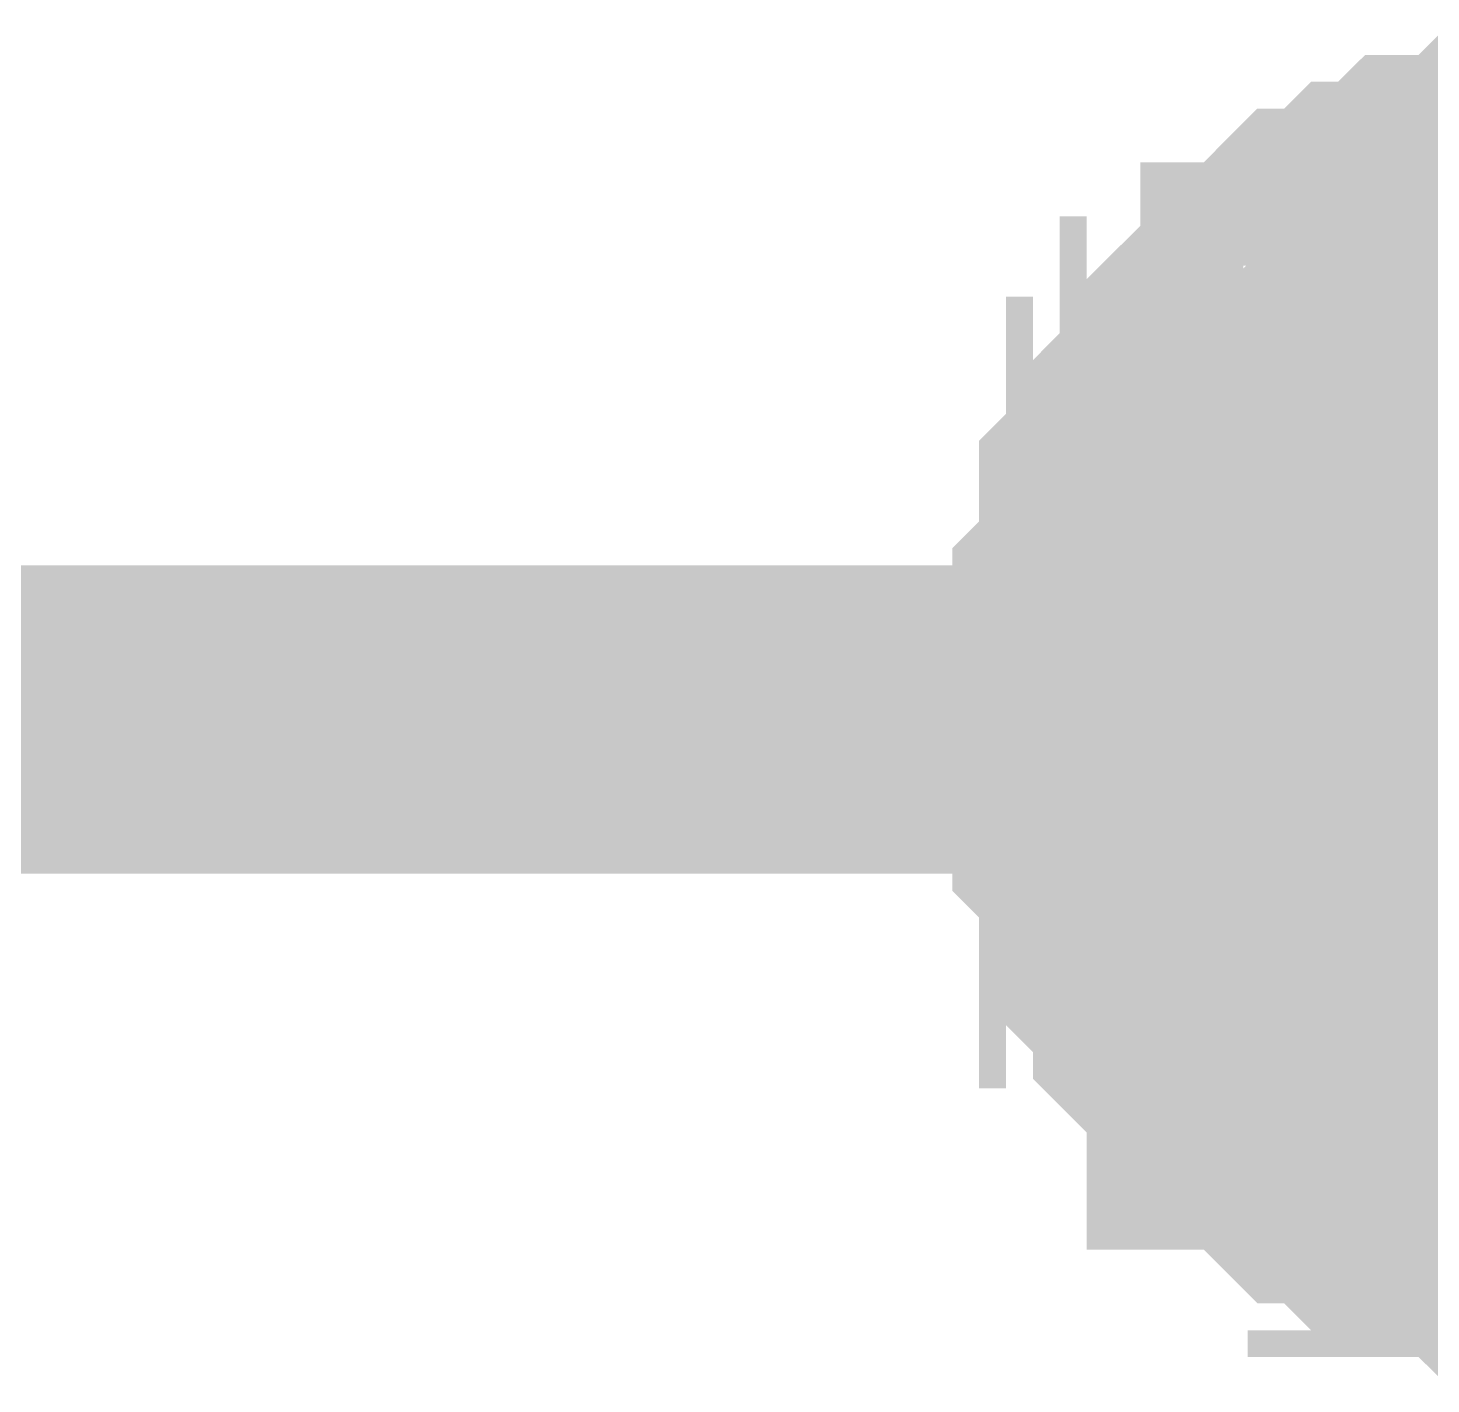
# Model space of a CAD drawing. Header units: inches. Extents: x 0 to 841, y 0 to 594.
# Drawn here: x 443.465 to 444.83, y 201.839 to 203.158 of the extents above; entities that cross this region are included whole.
import ezdxf

# ---------------------------------------------------------------- set-up
doc = ezdxf.new("R2010")
doc.units = ezdxf.units.IN
doc.layers.add('Sheet', color=255, linetype='Continuous')

msp = doc.modelspace()

# ---------------------------------------------------------------- linework, layer by layer
at = {"layer": 'Sheet'}
for points in [[(444.5144, 202.4857, 0.2997, 0.2997, 0), (444.5144, 202.5119, 0.2997, 0.2997, 0), (444.5144, 202.538, 0.2997, 0.2997, 0), (444.5144, 202.5641, 0.2997, 0.2997, 0), (444.5144, 202.5903, 0.2997, 0.2997, 0), (444.5405, 202.6164, 0.2997, 0.2997, 0), (444.5405, 202.6425, 0.2997, 0.2997, 0), (444.5405, 202.6687, 0.2997, 0.2997, 0), (444.5405, 202.6948, 0.2997, 0.2997, 0), (444.5666, 202.7209, 0.2997, 0.2997, 0), (444.5666, 202.7471, 0.2997, 0.2997, 0), (444.5928, 202.7471, 0.2997, 0.2997, 0), (444.5928, 202.7732, 0.2997, 0.2997, 0), (444.6189, 202.7993, 0.2997, 0.2997, 0), (444.6189, 202.8254, 0.2997, 0.2997, 0), (444.645, 202.8254, 0.2997, 0.2997, 0), (444.645, 202.8516, 0.2997, 0.2997, 0), (444.6712, 202.8777, 0.2997, 0.2997, 0), (444.6973, 202.8777, 0.2997, 0.2997, 0), (444.6973, 202.9038, 0.2997, 0.2997, 0), (444.7234, 202.93, 0.2997, 0.2997, 0), (444.7496, 202.93, 0.2997, 0.2997, 0), (444.7757, 202.9561, 0.2997, 0.2997, 0), (444.8018, 202.9561, 0.2997, 0.2997, 0), (444.8018, 202.9561, 0.2997, 0.2997, 0), (444.828, 202.9822, 0.2997, 0.2997, 0), (444.8541, 202.9822, 0.2997, 0.2997, 0), (444.8802, 202.9822, 0.2997, 0.2997, 0), (444.9064, 203.0084, 0.2997, 0.2997, 0), (444.9325, 203.0084, 0.2997, 0.2997, 0), (444.9586, 203.0084, 0.2997, 0.2997, 0), (444.9847, 203.0084, 0.2997, 0.2997, 0)], [(444.5144, 202.4857, 0.2997, 0.2997, 0), (444.5144, 202.5119, 0.2997, 0.2997, 0), (444.5144, 202.538, 0.2997, 0.2997, 0), (444.5144, 202.5641, 0.2997, 0.2997, 0), (444.5144, 202.5903, 0.2997, 0.2997, 0), (444.5405, 202.6164, 0.2997, 0.2997, 0), (444.5405, 202.6425, 0.2997, 0.2997, 0), (444.5405, 202.6687, 0.2997, 0.2997, 0), (444.5405, 202.6948, 0.2997, 0.2997, 0), (444.5666, 202.7209, 0.2997, 0.2997, 0), (444.5666, 202.7471, 0.2997, 0.2997, 0), (444.5928, 202.7471, 0.2997, 0.2997, 0), (444.5928, 202.7732, 0.2997, 0.2997, 0), (444.6189, 202.7993, 0.2997, 0.2997, 0), (444.6189, 202.8254, 0.2997, 0.2997, 0), (444.645, 202.8254, 0.2997, 0.2997, 0), (444.645, 202.8516, 0.2997, 0.2997, 0), (444.6712, 202.8777, 0.2997, 0.2997, 0), (444.6973, 202.8777, 0.2997, 0.2997, 0), (444.6973, 202.9038, 0.2997, 0.2997, 0), (444.7234, 202.93, 0.2997, 0.2997, 0), (444.7496, 202.93, 0.2997, 0.2997, 0), (444.7757, 202.9561, 0.2997, 0.2997, 0), (444.8018, 202.9561, 0.2997, 0.2997, 0), (444.8018, 202.9561, 0.2997, 0.2997, 0), (444.828, 202.9822, 0.2997, 0.2997, 0), (444.8541, 202.9822, 0.2997, 0.2997, 0), (444.8802, 202.9822, 0.2997, 0.2997, 0), (444.9064, 203.0084, 0.2997, 0.2997, 0), (444.9325, 203.0084, 0.2997, 0.2997, 0), (444.9586, 203.0084, 0.2997, 0.2997, 0), (444.9847, 203.0084, 0.2997, 0.2997, 0)], [(444.5144, 202.4857, 0.2997, 0.2997, 0), (444.5144, 202.5119, 0.2997, 0.2997, 0), (444.5144, 202.538, 0.2997, 0.2997, 0), (444.5144, 202.5641, 0.2997, 0.2997, 0), (444.5144, 202.5903, 0.2997, 0.2997, 0), (444.5405, 202.6164, 0.2997, 0.2997, 0), (444.5405, 202.6425, 0.2997, 0.2997, 0), (444.5405, 202.6687, 0.2997, 0.2997, 0), (444.5405, 202.6948, 0.2997, 0.2997, 0), (444.5666, 202.7209, 0.2997, 0.2997, 0), (444.5666, 202.7471, 0.2997, 0.2997, 0), (444.5928, 202.7471, 0.2997, 0.2997, 0), (444.5928, 202.7732, 0.2997, 0.2997, 0), (444.6189, 202.7993, 0.2997, 0.2997, 0), (444.6189, 202.8254, 0.2997, 0.2997, 0), (444.645, 202.8254, 0.2997, 0.2997, 0), (444.645, 202.8516, 0.2997, 0.2997, 0), (444.6712, 202.8777, 0.2997, 0.2997, 0), (444.6973, 202.8777, 0.2997, 0.2997, 0), (444.6973, 202.9038, 0.2997, 0.2997, 0), (444.7234, 202.93, 0.2997, 0.2997, 0), (444.7496, 202.93, 0.2997, 0.2997, 0), (444.7757, 202.9561, 0.2997, 0.2997, 0), (444.8018, 202.9561, 0.2997, 0.2997, 0), (444.8018, 202.9561, 0.2997, 0.2997, 0), (444.828, 202.9822, 0.2997, 0.2997, 0), (444.8541, 202.9822, 0.2997, 0.2997, 0), (444.8802, 202.9822, 0.2997, 0.2997, 0), (444.9064, 203.0084, 0.2997, 0.2997, 0), (444.9325, 203.0084, 0.2997, 0.2997, 0), (444.9586, 203.0084, 0.2997, 0.2997, 0), (444.9847, 203.0084, 0.2997, 0.2997, 0)], [(444.5144, 202.4857, 0.2997, 0.2997, 0), (444.5144, 202.5119, 0.2997, 0.2997, 0), (444.5144, 202.538, 0.2997, 0.2997, 0), (444.5144, 202.5641, 0.2997, 0.2997, 0), (444.5144, 202.5903, 0.2997, 0.2997, 0), (444.5405, 202.6164, 0.2997, 0.2997, 0), (444.5405, 202.6425, 0.2997, 0.2997, 0), (444.5405, 202.6687, 0.2997, 0.2997, 0), (444.5405, 202.6948, 0.2997, 0.2997, 0), (444.5666, 202.7209, 0.2997, 0.2997, 0), (444.5666, 202.7471, 0.2997, 0.2997, 0), (444.5928, 202.7471, 0.2997, 0.2997, 0), (444.5928, 202.7732, 0.2997, 0.2997, 0), (444.6189, 202.7993, 0.2997, 0.2997, 0), (444.6189, 202.8254, 0.2997, 0.2997, 0), (444.645, 202.8254, 0.2997, 0.2997, 0), (444.645, 202.8516, 0.2997, 0.2997, 0), (444.6712, 202.8777, 0.2997, 0.2997, 0), (444.6973, 202.8777, 0.2997, 0.2997, 0), (444.6973, 202.9038, 0.2997, 0.2997, 0), (444.7234, 202.93, 0.2997, 0.2997, 0), (444.7496, 202.93, 0.2997, 0.2997, 0), (444.7757, 202.9561, 0.2997, 0.2997, 0), (444.8018, 202.9561, 0.2997, 0.2997, 0), (444.8018, 202.9561, 0.2997, 0.2997, 0), (444.828, 202.9822, 0.2997, 0.2997, 0), (444.8541, 202.9822, 0.2997, 0.2997, 0), (444.8802, 202.9822, 0.2997, 0.2997, 0), (444.9064, 203.0084, 0.2997, 0.2997, 0), (444.9325, 203.0084, 0.2997, 0.2997, 0), (444.9586, 203.0084, 0.2997, 0.2997, 0), (444.9847, 203.0084, 0.2997, 0.2997, 0)], [(444.5144, 202.4857, 0.2997, 0.2997, 0), (444.5144, 202.5119, 0.2997, 0.2997, 0), (444.5144, 202.538, 0.2997, 0.2997, 0), (444.5144, 202.5641, 0.2997, 0.2997, 0), (444.5144, 202.5903, 0.2997, 0.2997, 0), (444.5405, 202.6164, 0.2997, 0.2997, 0), (444.5405, 202.6425, 0.2997, 0.2997, 0), (444.5405, 202.6687, 0.2997, 0.2997, 0), (444.5405, 202.6948, 0.2997, 0.2997, 0), (444.5666, 202.7209, 0.2997, 0.2997, 0), (444.5666, 202.7471, 0.2997, 0.2997, 0), (444.5928, 202.7471, 0.2997, 0.2997, 0), (444.5928, 202.7732, 0.2997, 0.2997, 0), (444.6189, 202.7993, 0.2997, 0.2997, 0), (444.6189, 202.8254, 0.2997, 0.2997, 0), (444.645, 202.8254, 0.2997, 0.2997, 0), (444.645, 202.8516, 0.2997, 0.2997, 0), (444.6712, 202.8777, 0.2997, 0.2997, 0), (444.6973, 202.8777, 0.2997, 0.2997, 0), (444.6973, 202.9038, 0.2997, 0.2997, 0), (444.7234, 202.93, 0.2997, 0.2997, 0), (444.7496, 202.93, 0.2997, 0.2997, 0), (444.7757, 202.9561, 0.2997, 0.2997, 0), (444.8018, 202.9561, 0.2997, 0.2997, 0), (444.8018, 202.9561, 0.2997, 0.2997, 0), (444.828, 202.9822, 0.2997, 0.2997, 0), (444.8541, 202.9822, 0.2997, 0.2997, 0), (444.8802, 202.9822, 0.2997, 0.2997, 0), (444.9064, 203.0084, 0.2997, 0.2997, 0), (444.9325, 203.0084, 0.2997, 0.2997, 0), (444.9586, 203.0084, 0.2997, 0.2997, 0), (444.9847, 203.0084, 0.2997, 0.2997, 0)], [(444.5144, 202.4857, 0.2997, 0.2997, 0), (444.5144, 202.5119, 0.2997, 0.2997, 0), (444.5144, 202.538, 0.2997, 0.2997, 0), (444.5144, 202.5641, 0.2997, 0.2997, 0), (444.5144, 202.5903, 0.2997, 0.2997, 0), (444.5405, 202.6164, 0.2997, 0.2997, 0), (444.5405, 202.6425, 0.2997, 0.2997, 0), (444.5405, 202.6687, 0.2997, 0.2997, 0), (444.5405, 202.6948, 0.2997, 0.2997, 0), (444.5666, 202.7209, 0.2997, 0.2997, 0), (444.5666, 202.7471, 0.2997, 0.2997, 0), (444.5928, 202.7471, 0.2997, 0.2997, 0), (444.5928, 202.7732, 0.2997, 0.2997, 0), (444.6189, 202.7993, 0.2997, 0.2997, 0), (444.6189, 202.8254, 0.2997, 0.2997, 0), (444.645, 202.8254, 0.2997, 0.2997, 0), (444.645, 202.8516, 0.2997, 0.2997, 0), (444.6712, 202.8777, 0.2997, 0.2997, 0), (444.6973, 202.8777, 0.2997, 0.2997, 0), (444.6973, 202.9038, 0.2997, 0.2997, 0), (444.7234, 202.93, 0.2997, 0.2997, 0), (444.7496, 202.93, 0.2997, 0.2997, 0), (444.7757, 202.9561, 0.2997, 0.2997, 0), (444.8018, 202.9561, 0.2997, 0.2997, 0), (444.8018, 202.9561, 0.2997, 0.2997, 0), (444.828, 202.9822, 0.2997, 0.2997, 0), (444.8541, 202.9822, 0.2997, 0.2997, 0), (444.8802, 202.9822, 0.2997, 0.2997, 0), (444.9064, 203.0084, 0.2997, 0.2997, 0), (444.9325, 203.0084, 0.2997, 0.2997, 0), (444.9586, 203.0084, 0.2997, 0.2997, 0), (444.9847, 203.0084, 0.2997, 0.2997, 0)], [(444.5144, 202.4857, 0.2997, 0.2997, 0), (444.5144, 202.5119, 0.2997, 0.2997, 0), (444.5144, 202.538, 0.2997, 0.2997, 0), (444.5144, 202.5641, 0.2997, 0.2997, 0), (444.5144, 202.5903, 0.2997, 0.2997, 0), (444.5405, 202.6164, 0.2997, 0.2997, 0), (444.5405, 202.6425, 0.2997, 0.2997, 0), (444.5405, 202.6687, 0.2997, 0.2997, 0), (444.5405, 202.6948, 0.2997, 0.2997, 0), (444.5666, 202.7209, 0.2997, 0.2997, 0), (444.5666, 202.7471, 0.2997, 0.2997, 0), (444.5928, 202.7471, 0.2997, 0.2997, 0), (444.5928, 202.7732, 0.2997, 0.2997, 0), (444.6189, 202.7993, 0.2997, 0.2997, 0), (444.6189, 202.8254, 0.2997, 0.2997, 0), (444.645, 202.8254, 0.2997, 0.2997, 0), (444.645, 202.8516, 0.2997, 0.2997, 0), (444.6712, 202.8777, 0.2997, 0.2997, 0), (444.6973, 202.8777, 0.2997, 0.2997, 0), (444.6973, 202.9038, 0.2997, 0.2997, 0), (444.7234, 202.93, 0.2997, 0.2997, 0), (444.7496, 202.93, 0.2997, 0.2997, 0), (444.7757, 202.9561, 0.2997, 0.2997, 0), (444.8018, 202.9561, 0.2997, 0.2997, 0), (444.8018, 202.9561, 0.2997, 0.2997, 0), (444.828, 202.9822, 0.2997, 0.2997, 0), (444.8541, 202.9822, 0.2997, 0.2997, 0), (444.8802, 202.9822, 0.2997, 0.2997, 0), (444.9064, 203.0084, 0.2997, 0.2997, 0), (444.9325, 203.0084, 0.2997, 0.2997, 0), (444.9586, 203.0084, 0.2997, 0.2997, 0), (444.9847, 203.0084, 0.2997, 0.2997, 0)], [(444.5144, 202.4857, 0.0991, 0.0991, 0), (444.5144, 202.5119, 0.0991, 0.0991, 0), (444.5144, 202.538, 0.0991, 0.0991, 0), (444.5144, 202.5641, 0.0991, 0.0991, 0), (444.5144, 202.5903, 0.0991, 0.0991, 0), (444.5405, 202.6164, 0.0991, 0.0991, 0), (444.5405, 202.6425, 0.0991, 0.0991, 0), (444.5405, 202.6687, 0.0991, 0.0991, 0), (444.5405, 202.6948, 0.0991, 0.0991, 0), (444.5666, 202.7209, 0.0991, 0.0991, 0), (444.5666, 202.7471, 0.0991, 0.0991, 0), (444.5928, 202.7471, 0.0991, 0.0991, 0), (444.5928, 202.7732, 0.0991, 0.0991, 0), (444.6189, 202.7993, 0.0991, 0.0991, 0), (444.6189, 202.8254, 0.0991, 0.0991, 0), (444.645, 202.8254, 0.0991, 0.0991, 0), (444.645, 202.8516, 0.0991, 0.0991, 0), (444.6712, 202.8777, 0.0991, 0.0991, 0), (444.6973, 202.8777, 0.0991, 0.0991, 0), (444.6973, 202.9038, 0.0991, 0.0991, 0), (444.7234, 202.93, 0.0991, 0.0991, 0), (444.7496, 202.93, 0.0991, 0.0991, 0), (444.7757, 202.9561, 0.0991, 0.0991, 0), (444.8018, 202.9561, 0.0991, 0.0991, 0), (444.8018, 202.9561, 0.0991, 0.0991, 0), (444.828, 202.9822, 0.0991, 0.0991, 0), (444.8541, 202.9822, 0.0991, 0.0991, 0), (444.8802, 202.9822, 0.0991, 0.0991, 0)], [(444.5144, 202.4857, 0.0991, 0.0991, 0), (444.5144, 202.5119, 0.0991, 0.0991, 0), (444.5144, 202.538, 0.0991, 0.0991, 0), (444.5144, 202.5641, 0.0991, 0.0991, 0), (444.5144, 202.5903, 0.0991, 0.0991, 0), (444.5405, 202.6164, 0.0991, 0.0991, 0), (444.5405, 202.6425, 0.0991, 0.0991, 0), (444.5405, 202.6687, 0.0991, 0.0991, 0), (444.5405, 202.6948, 0.0991, 0.0991, 0), (444.5666, 202.7209, 0.0991, 0.0991, 0), (444.5666, 202.7471, 0.0991, 0.0991, 0), (444.5928, 202.7471, 0.0991, 0.0991, 0), (444.5928, 202.7732, 0.0991, 0.0991, 0), (444.6189, 202.7993, 0.0991, 0.0991, 0), (444.6189, 202.8254, 0.0991, 0.0991, 0), (444.645, 202.8254, 0.0991, 0.0991, 0), (444.645, 202.8516, 0.0991, 0.0991, 0), (444.6712, 202.8777, 0.0991, 0.0991, 0), (444.6973, 202.8777, 0.0991, 0.0991, 0), (444.6973, 202.9038, 0.0991, 0.0991, 0), (444.7234, 202.93, 0.0991, 0.0991, 0), (444.7496, 202.93, 0.0991, 0.0991, 0), (444.7757, 202.9561, 0.0991, 0.0991, 0), (444.8018, 202.9561, 0.0991, 0.0991, 0), (444.8018, 202.9561, 0.0991, 0.0991, 0), (444.828, 202.9822, 0.0991, 0.0991, 0), (444.8541, 202.9822, 0.0991, 0.0991, 0), (444.8802, 202.9822, 0.0991, 0.0991, 0)], [(444.5144, 202.4857, 0.0991, 0.0991, 0), (444.5144, 202.5119, 0.0991, 0.0991, 0), (444.5144, 202.538, 0.0991, 0.0991, 0), (444.5144, 202.5641, 0.0991, 0.0991, 0), (444.5144, 202.5903, 0.0991, 0.0991, 0), (444.5405, 202.6164, 0.0991, 0.0991, 0), (444.5405, 202.6425, 0.0991, 0.0991, 0), (444.5405, 202.6687, 0.0991, 0.0991, 0), (444.5405, 202.6948, 0.0991, 0.0991, 0), (444.5666, 202.7209, 0.0991, 0.0991, 0), (444.5666, 202.7471, 0.0991, 0.0991, 0), (444.5928, 202.7471, 0.0991, 0.0991, 0), (444.5928, 202.7732, 0.0991, 0.0991, 0), (444.6189, 202.7993, 0.0991, 0.0991, 0), (444.6189, 202.8254, 0.0991, 0.0991, 0), (444.645, 202.8254, 0.0991, 0.0991, 0), (444.645, 202.8516, 0.0991, 0.0991, 0), (444.6712, 202.8777, 0.0991, 0.0991, 0), (444.6973, 202.8777, 0.0991, 0.0991, 0), (444.6973, 202.9038, 0.0991, 0.0991, 0), (444.7234, 202.93, 0.0991, 0.0991, 0), (444.7496, 202.93, 0.0991, 0.0991, 0), (444.7757, 202.9561, 0.0991, 0.0991, 0), (444.8018, 202.9561, 0.0991, 0.0991, 0), (444.8018, 202.9561, 0.0991, 0.0991, 0), (444.828, 202.9822, 0.0991, 0.0991, 0), (444.8541, 202.9822, 0.0991, 0.0991, 0), (444.8802, 202.9822, 0.0991, 0.0991, 0)], [(444.5144, 202.4857, 0.0991, 0.0991, 0), (444.5144, 202.5119, 0.0991, 0.0991, 0), (444.5144, 202.538, 0.0991, 0.0991, 0), (444.5144, 202.5641, 0.0991, 0.0991, 0), (444.5144, 202.5903, 0.0991, 0.0991, 0), (444.5405, 202.6164, 0.0991, 0.0991, 0), (444.5405, 202.6425, 0.0991, 0.0991, 0), (444.5405, 202.6687, 0.0991, 0.0991, 0), (444.5405, 202.6948, 0.0991, 0.0991, 0), (444.5666, 202.7209, 0.0991, 0.0991, 0), (444.5666, 202.7471, 0.0991, 0.0991, 0), (444.5928, 202.7471, 0.0991, 0.0991, 0), (444.5928, 202.7732, 0.0991, 0.0991, 0), (444.6189, 202.7993, 0.0991, 0.0991, 0), (444.6189, 202.8254, 0.0991, 0.0991, 0), (444.645, 202.8254, 0.0991, 0.0991, 0), (444.645, 202.8516, 0.0991, 0.0991, 0), (444.6712, 202.8777, 0.0991, 0.0991, 0), (444.6973, 202.8777, 0.0991, 0.0991, 0), (444.6973, 202.9038, 0.0991, 0.0991, 0), (444.7234, 202.93, 0.0991, 0.0991, 0), (444.7496, 202.93, 0.0991, 0.0991, 0), (444.7757, 202.9561, 0.0991, 0.0991, 0), (444.8018, 202.9561, 0.0991, 0.0991, 0), (444.8018, 202.9561, 0.0991, 0.0991, 0), (444.828, 202.9822, 0.0991, 0.0991, 0), (444.8541, 202.9822, 0.0991, 0.0991, 0), (444.8802, 202.9822, 0.0991, 0.0991, 0)], [(444.5144, 202.4857, 0.0991, 0.0991, 0), (444.5144, 202.5119, 0.0991, 0.0991, 0), (444.5144, 202.538, 0.0991, 0.0991, 0), (444.5144, 202.5641, 0.0991, 0.0991, 0), (444.5144, 202.5903, 0.0991, 0.0991, 0), (444.5405, 202.6164, 0.0991, 0.0991, 0), (444.5405, 202.6425, 0.0991, 0.0991, 0), (444.5405, 202.6687, 0.0991, 0.0991, 0), (444.5405, 202.6948, 0.0991, 0.0991, 0), (444.5666, 202.7209, 0.0991, 0.0991, 0), (444.5666, 202.7471, 0.0991, 0.0991, 0), (444.5928, 202.7471, 0.0991, 0.0991, 0), (444.5928, 202.7732, 0.0991, 0.0991, 0), (444.6189, 202.7993, 0.0991, 0.0991, 0), (444.6189, 202.8254, 0.0991, 0.0991, 0), (444.645, 202.8254, 0.0991, 0.0991, 0), (444.645, 202.8516, 0.0991, 0.0991, 0), (444.6712, 202.8777, 0.0991, 0.0991, 0), (444.6973, 202.8777, 0.0991, 0.0991, 0), (444.6973, 202.9038, 0.0991, 0.0991, 0), (444.7234, 202.93, 0.0991, 0.0991, 0), (444.7496, 202.93, 0.0991, 0.0991, 0), (444.7757, 202.9561, 0.0991, 0.0991, 0), (444.8018, 202.9561, 0.0991, 0.0991, 0), (444.8018, 202.9561, 0.0991, 0.0991, 0), (444.828, 202.9822, 0.0991, 0.0991, 0), (444.8541, 202.9822, 0.0991, 0.0991, 0), (444.8802, 202.9822, 0.0991, 0.0991, 0)], [(444.5144, 202.4857, 0.0991, 0.0991, 0), (444.5144, 202.5119, 0.0991, 0.0991, 0), (444.5144, 202.538, 0.0991, 0.0991, 0), (444.5144, 202.5641, 0.0991, 0.0991, 0), (444.5144, 202.5903, 0.0991, 0.0991, 0), (444.5405, 202.6164, 0.0991, 0.0991, 0), (444.5405, 202.6425, 0.0991, 0.0991, 0), (444.5405, 202.6687, 0.0991, 0.0991, 0), (444.5405, 202.6948, 0.0991, 0.0991, 0), (444.5666, 202.7209, 0.0991, 0.0991, 0), (444.5666, 202.7471, 0.0991, 0.0991, 0), (444.5928, 202.7471, 0.0991, 0.0991, 0), (444.5928, 202.7732, 0.0991, 0.0991, 0), (444.6189, 202.7993, 0.0991, 0.0991, 0), (444.6189, 202.8254, 0.0991, 0.0991, 0), (444.645, 202.8254, 0.0991, 0.0991, 0), (444.645, 202.8516, 0.0991, 0.0991, 0), (444.6712, 202.8777, 0.0991, 0.0991, 0), (444.6973, 202.8777, 0.0991, 0.0991, 0), (444.6973, 202.9038, 0.0991, 0.0991, 0), (444.7234, 202.93, 0.0991, 0.0991, 0), (444.7496, 202.93, 0.0991, 0.0991, 0), (444.7757, 202.9561, 0.0991, 0.0991, 0), (444.8018, 202.9561, 0.0991, 0.0991, 0), (444.8018, 202.9561, 0.0991, 0.0991, 0), (444.828, 202.9822, 0.0991, 0.0991, 0), (444.8541, 202.9822, 0.0991, 0.0991, 0), (444.8802, 202.9822, 0.0991, 0.0991, 0)], [(444.5144, 202.4857, 0.0991, 0.0991, 0), (444.5144, 202.5119, 0.0991, 0.0991, 0), (444.5144, 202.538, 0.0991, 0.0991, 0), (444.5144, 202.5641, 0.0991, 0.0991, 0), (444.5144, 202.5903, 0.0991, 0.0991, 0), (444.5405, 202.6164, 0.0991, 0.0991, 0), (444.5405, 202.6425, 0.0991, 0.0991, 0), (444.5405, 202.6687, 0.0991, 0.0991, 0), (444.5405, 202.6948, 0.0991, 0.0991, 0), (444.5666, 202.7209, 0.0991, 0.0991, 0), (444.5666, 202.7471, 0.0991, 0.0991, 0), (444.5928, 202.7471, 0.0991, 0.0991, 0), (444.5928, 202.7732, 0.0991, 0.0991, 0), (444.6189, 202.7993, 0.0991, 0.0991, 0), (444.6189, 202.8254, 0.0991, 0.0991, 0), (444.645, 202.8254, 0.0991, 0.0991, 0), (444.645, 202.8516, 0.0991, 0.0991, 0), (444.6712, 202.8777, 0.0991, 0.0991, 0), (444.6973, 202.8777, 0.0991, 0.0991, 0), (444.6973, 202.9038, 0.0991, 0.0991, 0), (444.7234, 202.93, 0.0991, 0.0991, 0), (444.7496, 202.93, 0.0991, 0.0991, 0), (444.7757, 202.9561, 0.0991, 0.0991, 0), (444.8018, 202.9561, 0.0991, 0.0991, 0), (444.8018, 202.9561, 0.0991, 0.0991, 0), (444.828, 202.9822, 0.0991, 0.0991, 0), (444.8541, 202.9822, 0.0991, 0.0991, 0), (444.8802, 202.9822, 0.0991, 0.0991, 0)], [(445.0109, 202.4857, 0.2997, 0.2997, 0), (435.0027, 202.4857, 0.2997, 0.2997, 0), (425.0207, 202.4857, 0.2997, 0.2997, 0), (422.5121, 202.4857, 0.2997, 0.2997, 0)], [(444.9847, 201.9893, 0.2997, 0.2997, 0), (444.9586, 201.9893, 0.2997, 0.2997, 0), (444.9325, 201.9893, 0.2997, 0.2997, 0), (444.9064, 201.9893, 0.2997, 0.2997, 0), (444.8802, 202.0154, 0.2997, 0.2997, 0), (444.8541, 202.0154, 0.2997, 0.2997, 0), (444.828, 202.0154, 0.2997, 0.2997, 0), (444.8018, 202.0154, 0.2997, 0.2997, 0), (444.8018, 202.0415, 0.2997, 0.2997, 0), (444.7757, 202.0415, 0.2997, 0.2997, 0), (444.7496, 202.0677, 0.2997, 0.2997, 0), (444.7234, 202.0677, 0.2997, 0.2997, 0), (444.6973, 202.0938, 0.2997, 0.2997, 0), (444.6973, 202.0938, 0.2997, 0.2997, 0), (444.6712, 202.1199, 0.2997, 0.2997, 0), (444.645, 202.1199, 0.2997, 0.2997, 0), (444.645, 202.146, 0.2997, 0.2997, 0), (444.6189, 202.1722, 0.2997, 0.2997, 0), (444.6189, 202.1722, 0.2997, 0.2997, 0), (444.5928, 202.1983, 0.2997, 0.2997, 0), (444.5928, 202.2244, 0.2997, 0.2997, 0), (444.5666, 202.2506, 0.2997, 0.2997, 0), (444.5666, 202.2767, 0.2997, 0.2997, 0), (444.5405, 202.2767, 0.2997, 0.2997, 0), (444.5405, 202.3028, 0.2997, 0.2997, 0), (444.5405, 202.329, 0.2997, 0.2997, 0), (444.5405, 202.3551, 0.2997, 0.2997, 0), (444.5144, 202.3812, 0.2997, 0.2997, 0), (444.5144, 202.4074, 0.2997, 0.2997, 0), (444.5144, 202.4335, 0.2997, 0.2997, 0), (444.5144, 202.4596, 0.2997, 0.2997, 0), (444.5144, 202.4857, 0.2997, 0.2997, 0)], [(444.5144, 202.4857, 0.2997, 0.2997, 0), (444.5144, 202.4857, 0.2997, 0.2997, 0)], [(444.9847, 201.9893, 0.2997, 0.2997, 0), (444.9586, 201.9893, 0.2997, 0.2997, 0), (444.9325, 201.9893, 0.2997, 0.2997, 0), (444.9064, 201.9893, 0.2997, 0.2997, 0), (444.8802, 202.0154, 0.2997, 0.2997, 0), (444.8541, 202.0154, 0.2997, 0.2997, 0), (444.828, 202.0154, 0.2997, 0.2997, 0), (444.8018, 202.0154, 0.2997, 0.2997, 0), (444.8018, 202.0415, 0.2997, 0.2997, 0), (444.7757, 202.0415, 0.2997, 0.2997, 0), (444.7496, 202.0677, 0.2997, 0.2997, 0), (444.7234, 202.0677, 0.2997, 0.2997, 0), (444.6973, 202.0938, 0.2997, 0.2997, 0), (444.6973, 202.0938, 0.2997, 0.2997, 0), (444.6712, 202.1199, 0.2997, 0.2997, 0), (444.645, 202.1199, 0.2997, 0.2997, 0), (444.645, 202.146, 0.2997, 0.2997, 0), (444.6189, 202.1722, 0.2997, 0.2997, 0), (444.6189, 202.1722, 0.2997, 0.2997, 0), (444.5928, 202.1983, 0.2997, 0.2997, 0), (444.5928, 202.2244, 0.2997, 0.2997, 0), (444.5666, 202.2506, 0.2997, 0.2997, 0), (444.5666, 202.2767, 0.2997, 0.2997, 0), (444.5405, 202.2767, 0.2997, 0.2997, 0), (444.5405, 202.3028, 0.2997, 0.2997, 0), (444.5405, 202.329, 0.2997, 0.2997, 0), (444.5405, 202.3551, 0.2997, 0.2997, 0), (444.5144, 202.3812, 0.2997, 0.2997, 0), (444.5144, 202.4074, 0.2997, 0.2997, 0), (444.5144, 202.4335, 0.2997, 0.2997, 0), (444.5144, 202.4596, 0.2997, 0.2997, 0), (444.5144, 202.4857, 0.2997, 0.2997, 0)], [(444.5144, 202.4857, 0.2997, 0.2997, 0), (444.5144, 202.4857, 0.2997, 0.2997, 0)], [(444.9847, 201.9893, 0.2997, 0.2997, 0), (444.9586, 201.9893, 0.2997, 0.2997, 0), (444.9325, 201.9893, 0.2997, 0.2997, 0), (444.9064, 201.9893, 0.2997, 0.2997, 0), (444.8802, 202.0154, 0.2997, 0.2997, 0), (444.8541, 202.0154, 0.2997, 0.2997, 0), (444.828, 202.0154, 0.2997, 0.2997, 0), (444.8018, 202.0154, 0.2997, 0.2997, 0), (444.8018, 202.0415, 0.2997, 0.2997, 0), (444.7757, 202.0415, 0.2997, 0.2997, 0), (444.7496, 202.0677, 0.2997, 0.2997, 0), (444.7234, 202.0677, 0.2997, 0.2997, 0), (444.6973, 202.0938, 0.2997, 0.2997, 0), (444.6973, 202.0938, 0.2997, 0.2997, 0), (444.6712, 202.1199, 0.2997, 0.2997, 0), (444.645, 202.1199, 0.2997, 0.2997, 0), (444.645, 202.146, 0.2997, 0.2997, 0), (444.6189, 202.1722, 0.2997, 0.2997, 0), (444.6189, 202.1722, 0.2997, 0.2997, 0), (444.5928, 202.1983, 0.2997, 0.2997, 0), (444.5928, 202.2244, 0.2997, 0.2997, 0), (444.5666, 202.2506, 0.2997, 0.2997, 0), (444.5666, 202.2767, 0.2997, 0.2997, 0), (444.5405, 202.2767, 0.2997, 0.2997, 0), (444.5405, 202.3028, 0.2997, 0.2997, 0), (444.5405, 202.329, 0.2997, 0.2997, 0), (444.5405, 202.3551, 0.2997, 0.2997, 0), (444.5144, 202.3812, 0.2997, 0.2997, 0), (444.5144, 202.4074, 0.2997, 0.2997, 0), (444.5144, 202.4335, 0.2997, 0.2997, 0), (444.5144, 202.4596, 0.2997, 0.2997, 0), (444.5144, 202.4857, 0.2997, 0.2997, 0)], [(444.5144, 202.4857, 0.2997, 0.2997, 0), (444.5144, 202.4857, 0.2997, 0.2997, 0)], [(444.9847, 201.9893, 0.2997, 0.2997, 0), (444.9586, 201.9893, 0.2997, 0.2997, 0), (444.9325, 201.9893, 0.2997, 0.2997, 0), (444.9064, 201.9893, 0.2997, 0.2997, 0), (444.8802, 202.0154, 0.2997, 0.2997, 0), (444.8541, 202.0154, 0.2997, 0.2997, 0), (444.828, 202.0154, 0.2997, 0.2997, 0), (444.8018, 202.0154, 0.2997, 0.2997, 0), (444.8018, 202.0415, 0.2997, 0.2997, 0), (444.7757, 202.0415, 0.2997, 0.2997, 0), (444.7496, 202.0677, 0.2997, 0.2997, 0), (444.7234, 202.0677, 0.2997, 0.2997, 0), (444.6973, 202.0938, 0.2997, 0.2997, 0), (444.6973, 202.0938, 0.2997, 0.2997, 0), (444.6712, 202.1199, 0.2997, 0.2997, 0), (444.645, 202.1199, 0.2997, 0.2997, 0), (444.645, 202.146, 0.2997, 0.2997, 0), (444.6189, 202.1722, 0.2997, 0.2997, 0), (444.6189, 202.1722, 0.2997, 0.2997, 0), (444.5928, 202.1983, 0.2997, 0.2997, 0), (444.5928, 202.2244, 0.2997, 0.2997, 0), (444.5666, 202.2506, 0.2997, 0.2997, 0), (444.5666, 202.2767, 0.2997, 0.2997, 0), (444.5405, 202.2767, 0.2997, 0.2997, 0), (444.5405, 202.3028, 0.2997, 0.2997, 0), (444.5405, 202.329, 0.2997, 0.2997, 0), (444.5405, 202.3551, 0.2997, 0.2997, 0), (444.5144, 202.3812, 0.2997, 0.2997, 0), (444.5144, 202.4074, 0.2997, 0.2997, 0), (444.5144, 202.4335, 0.2997, 0.2997, 0), (444.5144, 202.4596, 0.2997, 0.2997, 0), (444.5144, 202.4857, 0.2997, 0.2997, 0)], [(444.5144, 202.4857, 0.2997, 0.2997, 0), (444.5144, 202.4857, 0.2997, 0.2997, 0)], [(444.9847, 201.9893, 0.2997, 0.2997, 0), (444.9586, 201.9893, 0.2997, 0.2997, 0), (444.9325, 201.9893, 0.2997, 0.2997, 0), (444.9064, 201.9893, 0.2997, 0.2997, 0), (444.8802, 202.0154, 0.2997, 0.2997, 0), (444.8541, 202.0154, 0.2997, 0.2997, 0), (444.828, 202.0154, 0.2997, 0.2997, 0), (444.8018, 202.0154, 0.2997, 0.2997, 0), (444.8018, 202.0415, 0.2997, 0.2997, 0), (444.7757, 202.0415, 0.2997, 0.2997, 0), (444.7496, 202.0677, 0.2997, 0.2997, 0), (444.7234, 202.0677, 0.2997, 0.2997, 0), (444.6973, 202.0938, 0.2997, 0.2997, 0), (444.6973, 202.0938, 0.2997, 0.2997, 0), (444.6712, 202.1199, 0.2997, 0.2997, 0), (444.645, 202.1199, 0.2997, 0.2997, 0), (444.645, 202.146, 0.2997, 0.2997, 0), (444.6189, 202.1722, 0.2997, 0.2997, 0), (444.6189, 202.1722, 0.2997, 0.2997, 0), (444.5928, 202.1983, 0.2997, 0.2997, 0), (444.5928, 202.2244, 0.2997, 0.2997, 0), (444.5666, 202.2506, 0.2997, 0.2997, 0), (444.5666, 202.2767, 0.2997, 0.2997, 0), (444.5405, 202.2767, 0.2997, 0.2997, 0), (444.5405, 202.3028, 0.2997, 0.2997, 0), (444.5405, 202.329, 0.2997, 0.2997, 0), (444.5405, 202.3551, 0.2997, 0.2997, 0), (444.5144, 202.3812, 0.2997, 0.2997, 0), (444.5144, 202.4074, 0.2997, 0.2997, 0), (444.5144, 202.4335, 0.2997, 0.2997, 0), (444.5144, 202.4596, 0.2997, 0.2997, 0), (444.5144, 202.4857, 0.2997, 0.2997, 0)], [(444.5144, 202.4857, 0.2997, 0.2997, 0), (444.5144, 202.4857, 0.2997, 0.2997, 0)], [(444.9847, 201.9893, 0.2997, 0.2997, 0), (444.9586, 201.9893, 0.2997, 0.2997, 0), (444.9325, 201.9893, 0.2997, 0.2997, 0), (444.9064, 201.9893, 0.2997, 0.2997, 0), (444.8802, 202.0154, 0.2997, 0.2997, 0), (444.8541, 202.0154, 0.2997, 0.2997, 0), (444.828, 202.0154, 0.2997, 0.2997, 0), (444.8018, 202.0154, 0.2997, 0.2997, 0), (444.8018, 202.0415, 0.2997, 0.2997, 0), (444.7757, 202.0415, 0.2997, 0.2997, 0), (444.7496, 202.0677, 0.2997, 0.2997, 0), (444.7234, 202.0677, 0.2997, 0.2997, 0), (444.6973, 202.0938, 0.2997, 0.2997, 0), (444.6973, 202.0938, 0.2997, 0.2997, 0), (444.6712, 202.1199, 0.2997, 0.2997, 0), (444.645, 202.1199, 0.2997, 0.2997, 0), (444.645, 202.146, 0.2997, 0.2997, 0), (444.6189, 202.1722, 0.2997, 0.2997, 0), (444.6189, 202.1722, 0.2997, 0.2997, 0), (444.5928, 202.1983, 0.2997, 0.2997, 0), (444.5928, 202.2244, 0.2997, 0.2997, 0), (444.5666, 202.2506, 0.2997, 0.2997, 0), (444.5666, 202.2767, 0.2997, 0.2997, 0), (444.5405, 202.2767, 0.2997, 0.2997, 0), (444.5405, 202.3028, 0.2997, 0.2997, 0), (444.5405, 202.329, 0.2997, 0.2997, 0), (444.5405, 202.3551, 0.2997, 0.2997, 0), (444.5144, 202.3812, 0.2997, 0.2997, 0), (444.5144, 202.4074, 0.2997, 0.2997, 0), (444.5144, 202.4335, 0.2997, 0.2997, 0), (444.5144, 202.4596, 0.2997, 0.2997, 0), (444.5144, 202.4857, 0.2997, 0.2997, 0)], [(444.5144, 202.4857, 0.2997, 0.2997, 0), (444.5144, 202.4857, 0.2997, 0.2997, 0)], [(444.9847, 201.9893, 0.2997, 0.2997, 0), (444.9586, 201.9893, 0.2997, 0.2997, 0), (444.9325, 201.9893, 0.2997, 0.2997, 0), (444.9064, 201.9893, 0.2997, 0.2997, 0), (444.8802, 202.0154, 0.2997, 0.2997, 0), (444.8541, 202.0154, 0.2997, 0.2997, 0), (444.828, 202.0154, 0.2997, 0.2997, 0), (444.8018, 202.0154, 0.2997, 0.2997, 0), (444.8018, 202.0415, 0.2997, 0.2997, 0), (444.7757, 202.0415, 0.2997, 0.2997, 0), (444.7496, 202.0677, 0.2997, 0.2997, 0), (444.7234, 202.0677, 0.2997, 0.2997, 0), (444.6973, 202.0938, 0.2997, 0.2997, 0), (444.6973, 202.0938, 0.2997, 0.2997, 0), (444.6712, 202.1199, 0.2997, 0.2997, 0), (444.645, 202.1199, 0.2997, 0.2997, 0), (444.645, 202.146, 0.2997, 0.2997, 0), (444.6189, 202.1722, 0.2997, 0.2997, 0), (444.6189, 202.1722, 0.2997, 0.2997, 0), (444.5928, 202.1983, 0.2997, 0.2997, 0), (444.5928, 202.2244, 0.2997, 0.2997, 0), (444.5666, 202.2506, 0.2997, 0.2997, 0), (444.5666, 202.2767, 0.2997, 0.2997, 0), (444.5405, 202.2767, 0.2997, 0.2997, 0), (444.5405, 202.3028, 0.2997, 0.2997, 0), (444.5405, 202.329, 0.2997, 0.2997, 0), (444.5405, 202.3551, 0.2997, 0.2997, 0), (444.5144, 202.3812, 0.2997, 0.2997, 0), (444.5144, 202.4074, 0.2997, 0.2997, 0), (444.5144, 202.4335, 0.2997, 0.2997, 0), (444.5144, 202.4596, 0.2997, 0.2997, 0), (444.5144, 202.4857, 0.2997, 0.2997, 0)], [(444.5144, 202.4857, 0.2997, 0.2997, 0), (444.5144, 202.4857, 0.2997, 0.2997, 0)], [(444.8802, 202.0154, 0.0991, 0.0991, 0), (444.8541, 202.0154, 0.0991, 0.0991, 0), (444.828, 202.0154, 0.0991, 0.0991, 0), (444.8018, 202.0154, 0.0991, 0.0991, 0), (444.8018, 202.0415, 0.0991, 0.0991, 0), (444.7757, 202.0415, 0.0991, 0.0991, 0), (444.7496, 202.0677, 0.0991, 0.0991, 0), (444.7234, 202.0677, 0.0991, 0.0991, 0), (444.6973, 202.0938, 0.0991, 0.0991, 0), (444.6973, 202.0938, 0.0991, 0.0991, 0), (444.6712, 202.1199, 0.0991, 0.0991, 0), (444.645, 202.1199, 0.0991, 0.0991, 0), (444.645, 202.146, 0.0991, 0.0991, 0), (444.6189, 202.1722, 0.0991, 0.0991, 0), (444.6189, 202.1722, 0.0991, 0.0991, 0), (444.5928, 202.1983, 0.0991, 0.0991, 0), (444.5928, 202.2244, 0.0991, 0.0991, 0), (444.5666, 202.2506, 0.0991, 0.0991, 0), (444.5666, 202.2767, 0.0991, 0.0991, 0), (444.5405, 202.2767, 0.0991, 0.0991, 0), (444.5405, 202.3028, 0.0991, 0.0991, 0), (444.5405, 202.329, 0.0991, 0.0991, 0), (444.5405, 202.3551, 0.0991, 0.0991, 0), (444.5144, 202.3812, 0.0991, 0.0991, 0), (444.5144, 202.4074, 0.0991, 0.0991, 0), (444.5144, 202.4335, 0.0991, 0.0991, 0), (444.5144, 202.4596, 0.0991, 0.0991, 0), (444.5144, 202.4857, 0.0991, 0.0991, 0)], [(444.5144, 202.4857, 0.0991, 0.0991, 0), (444.5144, 202.4857, 0.0991, 0.0991, 0)], [(444.8802, 202.0154, 0.0991, 0.0991, 0), (444.8541, 202.0154, 0.0991, 0.0991, 0), (444.828, 202.0154, 0.0991, 0.0991, 0), (444.8018, 202.0154, 0.0991, 0.0991, 0), (444.8018, 202.0415, 0.0991, 0.0991, 0), (444.7757, 202.0415, 0.0991, 0.0991, 0), (444.7496, 202.0677, 0.0991, 0.0991, 0), (444.7234, 202.0677, 0.0991, 0.0991, 0), (444.6973, 202.0938, 0.0991, 0.0991, 0), (444.6973, 202.0938, 0.0991, 0.0991, 0), (444.6712, 202.1199, 0.0991, 0.0991, 0), (444.645, 202.1199, 0.0991, 0.0991, 0), (444.645, 202.146, 0.0991, 0.0991, 0), (444.6189, 202.1722, 0.0991, 0.0991, 0), (444.6189, 202.1722, 0.0991, 0.0991, 0), (444.5928, 202.1983, 0.0991, 0.0991, 0), (444.5928, 202.2244, 0.0991, 0.0991, 0), (444.5666, 202.2506, 0.0991, 0.0991, 0), (444.5666, 202.2767, 0.0991, 0.0991, 0), (444.5405, 202.2767, 0.0991, 0.0991, 0), (444.5405, 202.3028, 0.0991, 0.0991, 0), (444.5405, 202.329, 0.0991, 0.0991, 0), (444.5405, 202.3551, 0.0991, 0.0991, 0), (444.5144, 202.3812, 0.0991, 0.0991, 0), (444.5144, 202.4074, 0.0991, 0.0991, 0), (444.5144, 202.4335, 0.0991, 0.0991, 0), (444.5144, 202.4596, 0.0991, 0.0991, 0), (444.5144, 202.4857, 0.0991, 0.0991, 0)], [(444.5144, 202.4857, 0.0991, 0.0991, 0), (444.5144, 202.4857, 0.0991, 0.0991, 0)], [(444.8802, 202.0154, 0.0991, 0.0991, 0), (444.8541, 202.0154, 0.0991, 0.0991, 0), (444.828, 202.0154, 0.0991, 0.0991, 0), (444.8018, 202.0154, 0.0991, 0.0991, 0), (444.8018, 202.0415, 0.0991, 0.0991, 0), (444.7757, 202.0415, 0.0991, 0.0991, 0), (444.7496, 202.0677, 0.0991, 0.0991, 0), (444.7234, 202.0677, 0.0991, 0.0991, 0), (444.6973, 202.0938, 0.0991, 0.0991, 0), (444.6973, 202.0938, 0.0991, 0.0991, 0), (444.6712, 202.1199, 0.0991, 0.0991, 0), (444.645, 202.1199, 0.0991, 0.0991, 0), (444.645, 202.146, 0.0991, 0.0991, 0), (444.6189, 202.1722, 0.0991, 0.0991, 0), (444.6189, 202.1722, 0.0991, 0.0991, 0), (444.5928, 202.1983, 0.0991, 0.0991, 0), (444.5928, 202.2244, 0.0991, 0.0991, 0), (444.5666, 202.2506, 0.0991, 0.0991, 0), (444.5666, 202.2767, 0.0991, 0.0991, 0), (444.5405, 202.2767, 0.0991, 0.0991, 0), (444.5405, 202.3028, 0.0991, 0.0991, 0), (444.5405, 202.329, 0.0991, 0.0991, 0), (444.5405, 202.3551, 0.0991, 0.0991, 0), (444.5144, 202.3812, 0.0991, 0.0991, 0), (444.5144, 202.4074, 0.0991, 0.0991, 0), (444.5144, 202.4335, 0.0991, 0.0991, 0), (444.5144, 202.4596, 0.0991, 0.0991, 0), (444.5144, 202.4857, 0.0991, 0.0991, 0)], [(444.5144, 202.4857, 0.0991, 0.0991, 0), (444.5144, 202.4857, 0.0991, 0.0991, 0)], [(444.8802, 202.0154, 0.0991, 0.0991, 0), (444.8541, 202.0154, 0.0991, 0.0991, 0), (444.828, 202.0154, 0.0991, 0.0991, 0), (444.8018, 202.0154, 0.0991, 0.0991, 0), (444.8018, 202.0415, 0.0991, 0.0991, 0), (444.7757, 202.0415, 0.0991, 0.0991, 0), (444.7496, 202.0677, 0.0991, 0.0991, 0), (444.7234, 202.0677, 0.0991, 0.0991, 0), (444.6973, 202.0938, 0.0991, 0.0991, 0), (444.6973, 202.0938, 0.0991, 0.0991, 0), (444.6712, 202.1199, 0.0991, 0.0991, 0), (444.645, 202.1199, 0.0991, 0.0991, 0), (444.645, 202.146, 0.0991, 0.0991, 0), (444.6189, 202.1722, 0.0991, 0.0991, 0), (444.6189, 202.1722, 0.0991, 0.0991, 0), (444.5928, 202.1983, 0.0991, 0.0991, 0), (444.5928, 202.2244, 0.0991, 0.0991, 0), (444.5666, 202.2506, 0.0991, 0.0991, 0), (444.5666, 202.2767, 0.0991, 0.0991, 0), (444.5405, 202.2767, 0.0991, 0.0991, 0), (444.5405, 202.3028, 0.0991, 0.0991, 0), (444.5405, 202.329, 0.0991, 0.0991, 0), (444.5405, 202.3551, 0.0991, 0.0991, 0), (444.5144, 202.3812, 0.0991, 0.0991, 0), (444.5144, 202.4074, 0.0991, 0.0991, 0), (444.5144, 202.4335, 0.0991, 0.0991, 0), (444.5144, 202.4596, 0.0991, 0.0991, 0), (444.5144, 202.4857, 0.0991, 0.0991, 0)], [(444.5144, 202.4857, 0.0991, 0.0991, 0), (444.5144, 202.4857, 0.0991, 0.0991, 0)], [(444.8802, 202.0154, 0.0991, 0.0991, 0), (444.8541, 202.0154, 0.0991, 0.0991, 0), (444.828, 202.0154, 0.0991, 0.0991, 0), (444.8018, 202.0154, 0.0991, 0.0991, 0), (444.8018, 202.0415, 0.0991, 0.0991, 0), (444.7757, 202.0415, 0.0991, 0.0991, 0), (444.7496, 202.0677, 0.0991, 0.0991, 0), (444.7234, 202.0677, 0.0991, 0.0991, 0), (444.6973, 202.0938, 0.0991, 0.0991, 0), (444.6973, 202.0938, 0.0991, 0.0991, 0), (444.6712, 202.1199, 0.0991, 0.0991, 0), (444.645, 202.1199, 0.0991, 0.0991, 0), (444.645, 202.146, 0.0991, 0.0991, 0), (444.6189, 202.1722, 0.0991, 0.0991, 0), (444.6189, 202.1722, 0.0991, 0.0991, 0), (444.5928, 202.1983, 0.0991, 0.0991, 0), (444.5928, 202.2244, 0.0991, 0.0991, 0), (444.5666, 202.2506, 0.0991, 0.0991, 0), (444.5666, 202.2767, 0.0991, 0.0991, 0), (444.5405, 202.2767, 0.0991, 0.0991, 0), (444.5405, 202.3028, 0.0991, 0.0991, 0), (444.5405, 202.329, 0.0991, 0.0991, 0), (444.5405, 202.3551, 0.0991, 0.0991, 0), (444.5144, 202.3812, 0.0991, 0.0991, 0), (444.5144, 202.4074, 0.0991, 0.0991, 0), (444.5144, 202.4335, 0.0991, 0.0991, 0), (444.5144, 202.4596, 0.0991, 0.0991, 0), (444.5144, 202.4857, 0.0991, 0.0991, 0)], [(444.5144, 202.4857, 0.0991, 0.0991, 0), (444.5144, 202.4857, 0.0991, 0.0991, 0)], [(444.8802, 202.0154, 0.0991, 0.0991, 0), (444.8541, 202.0154, 0.0991, 0.0991, 0), (444.828, 202.0154, 0.0991, 0.0991, 0), (444.8018, 202.0154, 0.0991, 0.0991, 0), (444.8018, 202.0415, 0.0991, 0.0991, 0), (444.7757, 202.0415, 0.0991, 0.0991, 0), (444.7496, 202.0677, 0.0991, 0.0991, 0), (444.7234, 202.0677, 0.0991, 0.0991, 0), (444.6973, 202.0938, 0.0991, 0.0991, 0), (444.6973, 202.0938, 0.0991, 0.0991, 0), (444.6712, 202.1199, 0.0991, 0.0991, 0), (444.645, 202.1199, 0.0991, 0.0991, 0), (444.645, 202.146, 0.0991, 0.0991, 0), (444.6189, 202.1722, 0.0991, 0.0991, 0), (444.6189, 202.1722, 0.0991, 0.0991, 0), (444.5928, 202.1983, 0.0991, 0.0991, 0), (444.5928, 202.2244, 0.0991, 0.0991, 0), (444.5666, 202.2506, 0.0991, 0.0991, 0), (444.5666, 202.2767, 0.0991, 0.0991, 0), (444.5405, 202.2767, 0.0991, 0.0991, 0), (444.5405, 202.3028, 0.0991, 0.0991, 0), (444.5405, 202.329, 0.0991, 0.0991, 0), (444.5405, 202.3551, 0.0991, 0.0991, 0), (444.5144, 202.3812, 0.0991, 0.0991, 0), (444.5144, 202.4074, 0.0991, 0.0991, 0), (444.5144, 202.4335, 0.0991, 0.0991, 0), (444.5144, 202.4596, 0.0991, 0.0991, 0), (444.5144, 202.4857, 0.0991, 0.0991, 0)], [(444.5144, 202.4857, 0.0991, 0.0991, 0), (444.5144, 202.4857, 0.0991, 0.0991, 0)], [(444.8802, 202.0154, 0.0991, 0.0991, 0), (444.8541, 202.0154, 0.0991, 0.0991, 0), (444.828, 202.0154, 0.0991, 0.0991, 0), (444.8018, 202.0154, 0.0991, 0.0991, 0), (444.8018, 202.0415, 0.0991, 0.0991, 0), (444.7757, 202.0415, 0.0991, 0.0991, 0), (444.7496, 202.0677, 0.0991, 0.0991, 0), (444.7234, 202.0677, 0.0991, 0.0991, 0), (444.6973, 202.0938, 0.0991, 0.0991, 0), (444.6973, 202.0938, 0.0991, 0.0991, 0), (444.6712, 202.1199, 0.0991, 0.0991, 0), (444.645, 202.1199, 0.0991, 0.0991, 0), (444.645, 202.146, 0.0991, 0.0991, 0), (444.6189, 202.1722, 0.0991, 0.0991, 0), (444.6189, 202.1722, 0.0991, 0.0991, 0), (444.5928, 202.1983, 0.0991, 0.0991, 0), (444.5928, 202.2244, 0.0991, 0.0991, 0), (444.5666, 202.2506, 0.0991, 0.0991, 0), (444.5666, 202.2767, 0.0991, 0.0991, 0), (444.5405, 202.2767, 0.0991, 0.0991, 0), (444.5405, 202.3028, 0.0991, 0.0991, 0), (444.5405, 202.329, 0.0991, 0.0991, 0), (444.5405, 202.3551, 0.0991, 0.0991, 0), (444.5144, 202.3812, 0.0991, 0.0991, 0), (444.5144, 202.4074, 0.0991, 0.0991, 0), (444.5144, 202.4335, 0.0991, 0.0991, 0), (444.5144, 202.4596, 0.0991, 0.0991, 0), (444.5144, 202.4857, 0.0991, 0.0991, 0)], [(444.5144, 202.4857, 0.0991, 0.0991, 0), (444.5144, 202.4857, 0.0991, 0.0991, 0)]]:
    msp.add_lwpolyline(points, format="xyseb", dxfattribs=at)
msp.add_lwpolyline([(444.746, 202.5, 0.508, 0.508, 1), (445.254, 202.5, 0.508, 0.508, 1)], format="xyseb", close=True, dxfattribs=at)

doc.saveas('drawing.dxf')
